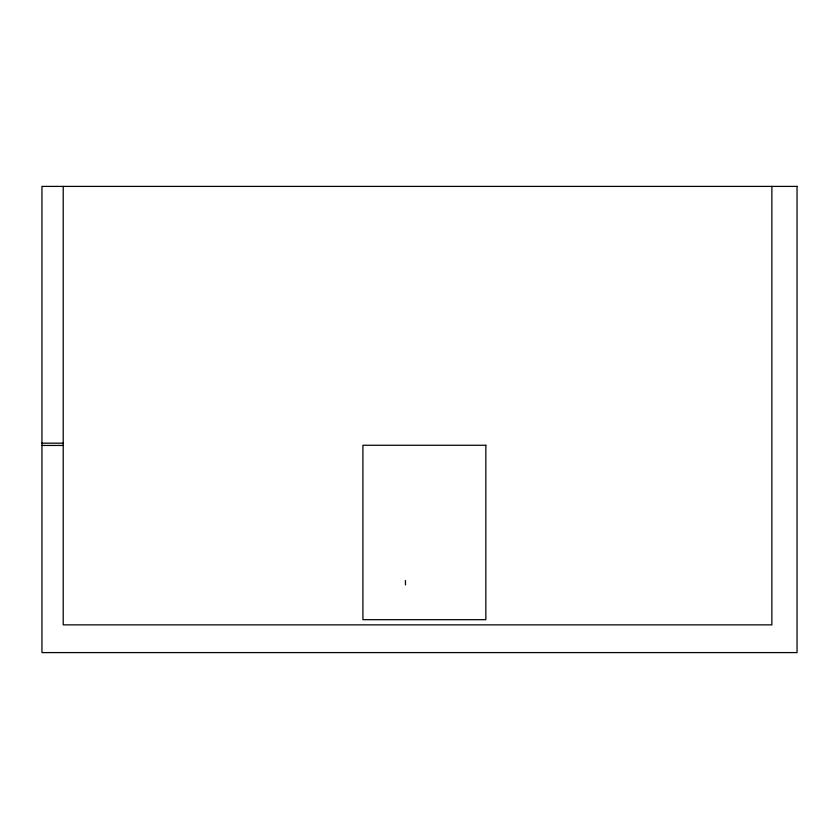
<?xml version="1.0" encoding="UTF-8"?>
<svg xmlns="http://www.w3.org/2000/svg" width="839" height="839" viewBox="0 0 839 839"><rect width="100%" height="100%" fill="white"/><g stroke="black" fill="none" stroke-linecap="round" stroke-linejoin="round"><path stroke-width="1.26" d="M41.95 443.17L63.219 443.17M41.95 445.446L63.219 445.446M405.394 580.525L405.51 584.909M771.87 186.405L771.87 624.866L63.219 624.866L63.219 186.405M797.05 186.405L41.95 186.405L41.95 652.595L797.05 652.595L797.05 186.405M485.844 445.268L362.909 445.268L362.909 619.675L485.844 619.675L485.844 445.268"/></g></svg>
